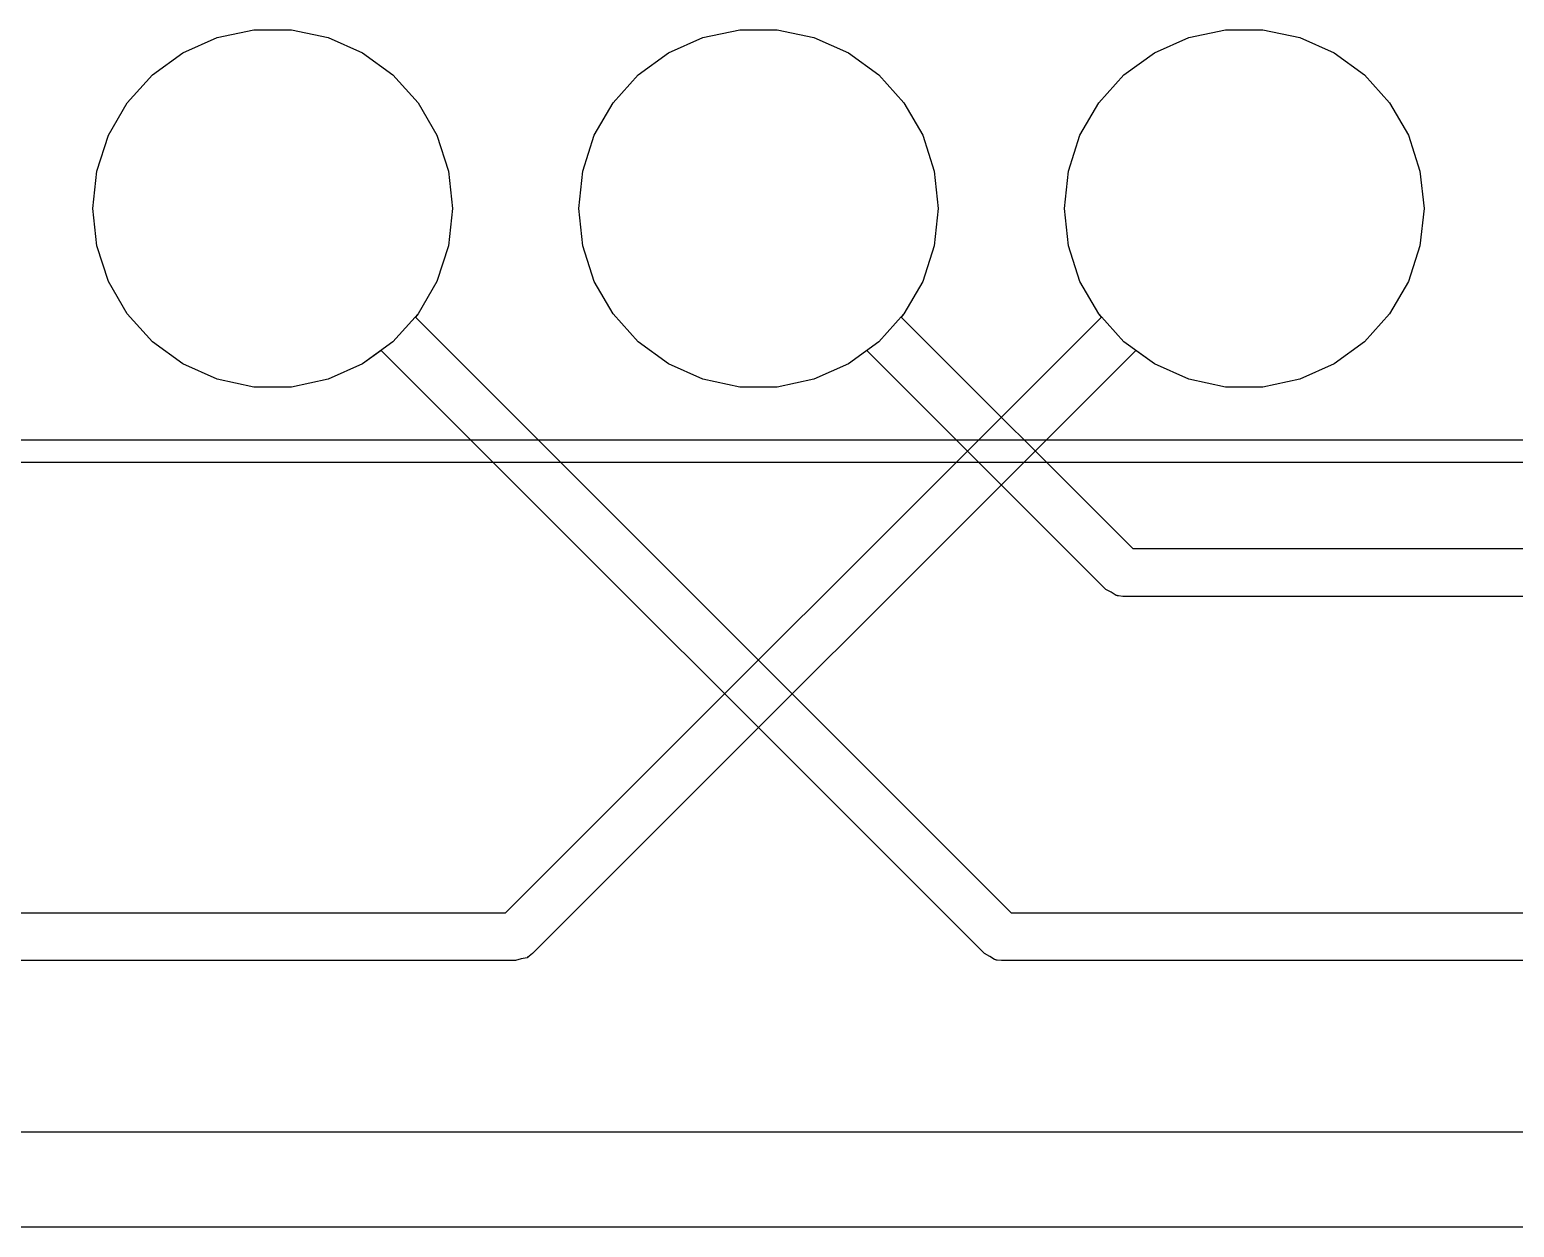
# Model space of a CAD drawing. Extents: x 105.8 to 166.7, y -105.6 to -53.9.
# Drawn here: x 121.92 to 129.68, y -75.81 to -69.55 of the extents above; entities that cross this region are included whole.
import ezdxf

# ---------------------------------------------------------------- set-up
doc = ezdxf.new("R2010")
doc.units = 0
doc.layers.add('BLACK', color=7, linetype='CONTINUOUS')

msp = doc.modelspace()

# ---------------------------------------------------------------- linework, layer by layer
at = {"layer": 'BLACK', "linetype": 'CONTINUOUS'}
for p, q in [((122.9, -69.5912), (123.092, -69.5503)), ((122.9, -69.5912), (123.092, -69.5503)), ((122.9, -69.5912), (123.092, -69.5503)), ((122.9, -69.5912), (123.092, -69.5503)), ((123.092, -69.5503), (123.288, -69.5503)), ((123.092, -69.5503), (123.288, -69.5503)), ((123.092, -69.5503), (123.288, -69.5503)), ((123.092, -69.5503), (123.288, -69.5503)), ((123.288, -69.5503), (123.48, -69.5912)), ((123.288, -69.5503), (123.48, -69.5912)), ((123.288, -69.5503), (123.48, -69.5912)), ((123.288, -69.5503), (123.48, -69.5912)), ((125.44, -69.5912), (125.632, -69.5503)), ((125.44, -69.5912), (125.632, -69.5503)), ((125.44, -69.5912), (125.632, -69.5503)), ((125.44, -69.5912), (125.632, -69.5503)), ((125.632, -69.5503), (125.828, -69.5503)), ((125.632, -69.5503), (125.828, -69.5503)), ((125.632, -69.5503), (125.828, -69.5503)), ((125.632, -69.5503), (125.828, -69.5503)), ((125.828, -69.5503), (126.02, -69.5912)), ((125.828, -69.5503), (126.02, -69.5912)), ((125.828, -69.5503), (126.02, -69.5912)), ((125.828, -69.5503), (126.02, -69.5912)), ((127.98, -69.5912), (128.172, -69.5503)), ((127.98, -69.5912), (128.172, -69.5503)), ((127.98, -69.5912), (128.172, -69.5503)), ((127.98, -69.5912), (128.172, -69.5503)), ((128.172, -69.5503), (128.368, -69.5503)), ((128.172, -69.5503), (128.368, -69.5503)), ((128.172, -69.5503), (128.368, -69.5503)), ((128.172, -69.5503), (128.368, -69.5503)), ((128.368, -69.5503), (128.56, -69.5912)), ((128.368, -69.5503), (128.56, -69.5912)), ((128.368, -69.5503), (128.56, -69.5912)), ((128.368, -69.5503), (128.56, -69.5912)), ((122.72, -69.6711), (122.9, -69.5912)), ((122.72, -69.6711), (122.9, -69.5912)), ((122.72, -69.6711), (122.9, -69.5912)), ((122.72, -69.6711), (122.9, -69.5912)), ((123.48, -69.5912), (123.66, -69.6711)), ((123.48, -69.5912), (123.66, -69.6711)), ((123.48, -69.5912), (123.66, -69.6711)), ((123.48, -69.5912), (123.66, -69.6711)), ((125.26, -69.6711), (125.44, -69.5912)), ((125.26, -69.6711), (125.44, -69.5912)), ((125.26, -69.6711), (125.44, -69.5912)), ((125.26, -69.6711), (125.44, -69.5912)), ((126.02, -69.5912), (126.2, -69.6711)), ((126.02, -69.5912), (126.2, -69.6711)), ((126.02, -69.5912), (126.2, -69.6711)), ((126.02, -69.5912), (126.2, -69.6711)), ((127.8, -69.6711), (127.98, -69.5912)), ((127.8, -69.6711), (127.98, -69.5912)), ((127.8, -69.6711), (127.98, -69.5912)), ((127.8, -69.6711), (127.98, -69.5912)), ((128.56, -69.5912), (128.74, -69.6711)), ((128.56, -69.5912), (128.74, -69.6711)), ((128.56, -69.5912), (128.74, -69.6711)), ((128.56, -69.5912), (128.74, -69.6711)), ((122.561, -69.7866), (122.72, -69.6711)), ((122.561, -69.7866), (122.72, -69.6711)), ((122.561, -69.7866), (122.72, -69.6711)), ((122.561, -69.7866), (122.72, -69.6711)), ((123.66, -69.6711), (123.819, -69.7866)), ((123.66, -69.6711), (123.819, -69.7866)), ((123.66, -69.6711), (123.819, -69.7866)), ((123.66, -69.6711), (123.819, -69.7866)), ((125.101, -69.7866), (125.26, -69.6711)), ((125.101, -69.7866), (125.26, -69.6711)), ((125.101, -69.7866), (125.26, -69.6711)), ((125.101, -69.7866), (125.26, -69.6711)), ((126.2, -69.6711), (126.359, -69.7866)), ((126.2, -69.6711), (126.359, -69.7866)), ((126.2, -69.6711), (126.359, -69.7866)), ((126.2, -69.6711), (126.359, -69.7866)), ((127.641, -69.7866), (127.8, -69.6711)), ((127.641, -69.7866), (127.8, -69.6711)), ((127.641, -69.7866), (127.8, -69.6711)), ((127.641, -69.7866), (127.8, -69.6711)), ((128.74, -69.6711), (128.899, -69.7866)), ((128.74, -69.6711), (128.899, -69.7866)), ((128.74, -69.6711), (128.899, -69.7866)), ((128.74, -69.6711), (128.899, -69.7866)), ((122.43, -69.9326), (122.561, -69.7866)), ((122.43, -69.9326), (122.561, -69.7866)), ((122.43, -69.9326), (122.561, -69.7866)), ((122.43, -69.9326), (122.561, -69.7866)), ((123.819, -69.7866), (123.95, -69.9326)), ((123.819, -69.7866), (123.95, -69.9326)), ((123.819, -69.7866), (123.95, -69.9326)), ((123.819, -69.7866), (123.95, -69.9326)), ((124.97, -69.9326), (125.101, -69.7866)), ((124.97, -69.9326), (125.101, -69.7866)), ((124.97, -69.9326), (125.101, -69.7866)), ((124.97, -69.9326), (125.101, -69.7866)), ((126.359, -69.7866), (126.49, -69.9326)), ((126.359, -69.7866), (126.49, -69.9326)), ((126.359, -69.7866), (126.49, -69.9326)), ((126.359, -69.7866), (126.49, -69.9326)), ((127.51, -69.9326), (127.641, -69.7866)), ((127.51, -69.9326), (127.641, -69.7866)), ((127.51, -69.9326), (127.641, -69.7866)), ((127.51, -69.9326), (127.641, -69.7866)), ((128.899, -69.7866), (129.03, -69.9326)), ((128.899, -69.7866), (129.03, -69.9326)), ((128.899, -69.7866), (129.03, -69.9326)), ((128.899, -69.7866), (129.03, -69.9326)), ((122.331, -70.1027), (122.43, -69.9326)), ((122.331, -70.1027), (122.43, -69.9326)), ((122.331, -70.1027), (122.43, -69.9326)), ((122.331, -70.1027), (122.43, -69.9326)), ((123.95, -69.9326), (124.049, -70.1027)), ((123.95, -69.9326), (124.049, -70.1027)), ((123.95, -69.9326), (124.049, -70.1027)), ((123.95, -69.9326), (124.049, -70.1027)), ((124.871, -70.1027), (124.97, -69.9326)), ((124.871, -70.1027), (124.97, -69.9326)), ((124.871, -70.1027), (124.97, -69.9326)), ((124.871, -70.1027), (124.97, -69.9326)), ((126.49, -69.9326), (126.589, -70.1027)), ((126.49, -69.9326), (126.589, -70.1027)), ((126.49, -69.9326), (126.589, -70.1027)), ((126.49, -69.9326), (126.589, -70.1027)), ((127.411, -70.1027), (127.51, -69.9326)), ((127.411, -70.1027), (127.51, -69.9326)), ((127.411, -70.1027), (127.51, -69.9326)), ((127.411, -70.1027), (127.51, -69.9326)), ((129.03, -69.9326), (129.129, -70.1027)), ((129.03, -69.9326), (129.129, -70.1027)), ((129.03, -69.9326), (129.129, -70.1027)), ((129.03, -69.9326), (129.129, -70.1027)), ((122.271, -70.2896), (122.331, -70.1027)), ((122.271, -70.2896), (122.331, -70.1027)), ((122.271, -70.2896), (122.331, -70.1027)), ((122.271, -70.2896), (122.331, -70.1027)), ((124.049, -70.1027), (124.109, -70.2896)), ((124.049, -70.1027), (124.109, -70.2896)), ((124.049, -70.1027), (124.109, -70.2896)), ((124.049, -70.1027), (124.109, -70.2896)), ((124.811, -70.2896), (124.871, -70.1027)), ((124.811, -70.2896), (124.871, -70.1027)), ((124.811, -70.2896), (124.871, -70.1027)), ((124.811, -70.2896), (124.871, -70.1027)), ((126.589, -70.1027), (126.649, -70.2896)), ((126.589, -70.1027), (126.649, -70.2896)), ((126.589, -70.1027), (126.649, -70.2896)), ((126.589, -70.1027), (126.649, -70.2896)), ((127.351, -70.2896), (127.411, -70.1027)), ((127.351, -70.2896), (127.411, -70.1027)), ((127.351, -70.2896), (127.411, -70.1027)), ((127.351, -70.2896), (127.411, -70.1027)), ((129.129, -70.1027), (129.189, -70.2896)), ((129.129, -70.1027), (129.189, -70.2896)), ((129.129, -70.1027), (129.189, -70.2896)), ((129.129, -70.1027), (129.189, -70.2896)), ((122.25, -70.485), (122.271, -70.2896)), ((122.25, -70.485), (122.271, -70.2896)), ((122.25, -70.485), (122.271, -70.2896)), ((122.25, -70.485), (122.271, -70.2896)), ((124.109, -70.2896), (124.13, -70.485)), ((124.109, -70.2896), (124.13, -70.485)), ((124.109, -70.2896), (124.13, -70.485)), ((124.109, -70.2896), (124.13, -70.485)), ((124.79, -70.485), (124.811, -70.2896)), ((124.79, -70.485), (124.811, -70.2896)), ((124.79, -70.485), (124.811, -70.2896)), ((124.79, -70.485), (124.811, -70.2896)), ((126.649, -70.2896), (126.67, -70.485)), ((126.649, -70.2896), (126.67, -70.485)), ((126.649, -70.2896), (126.67, -70.485)), ((126.649, -70.2896), (126.67, -70.485)), ((127.33, -70.485), (127.351, -70.2896)), ((127.33, -70.485), (127.351, -70.2896)), ((127.33, -70.485), (127.351, -70.2896)), ((127.33, -70.485), (127.351, -70.2896)), ((129.189, -70.2896), (129.21, -70.485)), ((129.189, -70.2896), (129.21, -70.485)), ((129.189, -70.2896), (129.21, -70.485)), ((129.189, -70.2896), (129.21, -70.485)), ((122.271, -70.6804), (122.25, -70.485)), ((122.271, -70.6804), (122.25, -70.485)), ((122.271, -70.6804), (122.25, -70.485)), ((122.271, -70.6804), (122.25, -70.485)), ((124.13, -70.485), (124.109, -70.6804)), ((124.13, -70.485), (124.109, -70.6804)), ((124.13, -70.485), (124.109, -70.6804)), ((124.13, -70.485), (124.109, -70.6804)), ((124.811, -70.6804), (124.79, -70.485)), ((124.811, -70.6804), (124.79, -70.485)), ((124.811, -70.6804), (124.79, -70.485)), ((124.811, -70.6804), (124.79, -70.485)), ((126.67, -70.485), (126.649, -70.6804)), ((126.67, -70.485), (126.649, -70.6804)), ((126.67, -70.485), (126.649, -70.6804)), ((126.67, -70.485), (126.649, -70.6804)), ((127.351, -70.6804), (127.33, -70.485)), ((127.351, -70.6804), (127.33, -70.485)), ((127.351, -70.6804), (127.33, -70.485)), ((127.351, -70.6804), (127.33, -70.485)), ((129.21, -70.485), (129.189, -70.6804)), ((129.21, -70.485), (129.189, -70.6804)), ((129.21, -70.485), (129.189, -70.6804)), ((129.21, -70.485), (129.189, -70.6804)), ((122.331, -70.8673), (122.271, -70.6804)), ((122.331, -70.8673), (122.271, -70.6804)), ((122.331, -70.8673), (122.271, -70.6804)), ((122.331, -70.8673), (122.271, -70.6804)), ((124.109, -70.6804), (124.049, -70.8673)), ((124.109, -70.6804), (124.049, -70.8673)), ((124.109, -70.6804), (124.049, -70.8673)), ((124.109, -70.6804), (124.049, -70.8673)), ((124.871, -70.8673), (124.811, -70.6804)), ((124.871, -70.8673), (124.811, -70.6804)), ((124.871, -70.8673), (124.811, -70.6804)), ((124.871, -70.8673), (124.811, -70.6804)), ((126.649, -70.6804), (126.589, -70.8673)), ((126.649, -70.6804), (126.589, -70.8673)), ((126.649, -70.6804), (126.589, -70.8673)), ((126.649, -70.6804), (126.589, -70.8673)), ((127.411, -70.8673), (127.351, -70.6804)), ((127.411, -70.8673), (127.351, -70.6804)), ((127.411, -70.8673), (127.351, -70.6804)), ((127.411, -70.8673), (127.351, -70.6804)), ((129.189, -70.6804), (129.129, -70.8673)), ((129.189, -70.6804), (129.129, -70.8673)), ((129.189, -70.6804), (129.129, -70.8673)), ((129.189, -70.6804), (129.129, -70.8673)), ((122.43, -71.0374), (122.331, -70.8673)), ((122.43, -71.0374), (122.331, -70.8673)), ((122.43, -71.0374), (122.331, -70.8673)), ((122.43, -71.0374), (122.331, -70.8673)), ((124.049, -70.8673), (123.95, -71.0374)), ((124.049, -70.8673), (123.95, -71.0374)), ((124.049, -70.8673), (123.95, -71.0374)), ((124.049, -70.8673), (123.95, -71.0374)), ((124.97, -71.0374), (124.871, -70.8673)), ((124.97, -71.0374), (124.871, -70.8673)), ((124.97, -71.0374), (124.871, -70.8673)), ((124.97, -71.0374), (124.871, -70.8673)), ((126.589, -70.8673), (126.49, -71.0374)), ((126.589, -70.8673), (126.49, -71.0374)), ((126.589, -70.8673), (126.49, -71.0374)), ((126.589, -70.8673), (126.49, -71.0374)), ((127.51, -71.0374), (127.411, -70.8673)), ((127.51, -71.0374), (127.411, -70.8673)), ((127.51, -71.0374), (127.411, -70.8673)), ((127.51, -71.0374), (127.411, -70.8673)), ((129.129, -70.8673), (129.03, -71.0374)), ((129.129, -70.8673), (129.03, -71.0374)), ((129.129, -70.8673), (129.03, -71.0374)), ((129.129, -70.8673), (129.03, -71.0374)), ((122.561, -71.1834), (122.43, -71.0374)), ((122.561, -71.1834), (122.43, -71.0374)), ((122.561, -71.1834), (122.43, -71.0374)), ((122.561, -71.1834), (122.43, -71.0374)), ((123.95, -71.0374), (123.819, -71.1834)), ((123.95, -71.0374), (123.819, -71.1834)), ((123.95, -71.0374), (123.819, -71.1834)), ((123.95, -71.0374), (123.936, -71.0538)), ((123.936, -71.0538), (127.052, -74.17)), ((124.408, -74.17), (127.524, -71.0538)), ((125.101, -71.1834), (124.97, -71.0374)), ((125.101, -71.1834), (124.97, -71.0374)), ((125.101, -71.1834), (124.97, -71.0374)), ((125.101, -71.1834), (124.97, -71.0374)), ((126.49, -71.0374), (126.359, -71.1834)), ((126.49, -71.0374), (126.359, -71.1834)), ((126.49, -71.0374), (126.359, -71.1834)), ((126.49, -71.0374), (126.476, -71.0538)), ((126.476, -71.0538), (127.687, -72.265)), ((127.641, -71.1834), (127.51, -71.0374)), ((127.524, -71.0538), (127.51, -71.0374)), ((127.641, -71.1834), (127.51, -71.0374)), ((127.641, -71.1834), (127.51, -71.0374)), ((129.03, -71.0374), (128.899, -71.1834)), ((129.03, -71.0374), (128.899, -71.1834)), ((129.03, -71.0374), (128.899, -71.1834)), ((129.03, -71.0374), (128.899, -71.1834)), ((122.72, -71.2989), (122.561, -71.1834)), ((122.72, -71.2989), (122.561, -71.1834)), ((122.72, -71.2989), (122.561, -71.1834)), ((122.72, -71.2989), (122.561, -71.1834)), ((123.819, -71.1834), (123.66, -71.2989)), ((123.819, -71.1834), (123.66, -71.2989)), ((123.819, -71.1834), (123.66, -71.2989)), ((125.26, -71.2989), (125.101, -71.1834)), ((125.26, -71.2989), (125.101, -71.1834)), ((125.26, -71.2989), (125.101, -71.1834)), ((125.26, -71.2989), (125.101, -71.1834)), ((126.359, -71.1834), (126.2, -71.2989)), ((126.359, -71.1834), (126.2, -71.2989)), ((126.359, -71.1834), (126.2, -71.2989)), ((127.8, -71.2989), (127.641, -71.1834)), ((127.8, -71.2989), (127.641, -71.1834)), ((127.8, -71.2989), (127.641, -71.1834)), ((128.899, -71.1834), (128.74, -71.2989)), ((128.899, -71.1834), (128.74, -71.2989)), ((128.899, -71.1834), (128.74, -71.2989)), ((128.899, -71.1834), (128.74, -71.2989)), ((123.757, -71.2285), (123.66, -71.2989)), ((126.912, -74.3834), (123.757, -71.2285)), ((127.703, -71.2285), (124.548, -74.3834)), ((126.297, -71.2285), (126.2, -71.2989)), ((127.547, -72.4784), (126.297, -71.2285)), ((127.8, -71.2989), (127.703, -71.2285)), ((122.9, -71.3788), (122.72, -71.2989)), ((122.9, -71.3788), (122.72, -71.2989)), ((122.9, -71.3788), (122.72, -71.2989)), ((122.9, -71.3788), (122.72, -71.2989)), ((123.66, -71.2989), (123.48, -71.3788)), ((123.66, -71.2989), (123.48, -71.3788)), ((123.66, -71.2989), (123.48, -71.3788)), ((123.66, -71.2989), (123.48, -71.3788)), ((125.44, -71.3788), (125.26, -71.2989)), ((125.44, -71.3788), (125.26, -71.2989)), ((125.44, -71.3788), (125.26, -71.2989)), ((125.44, -71.3788), (125.26, -71.2989)), ((126.2, -71.2989), (126.02, -71.3788)), ((126.2, -71.2989), (126.02, -71.3788)), ((126.2, -71.2989), (126.02, -71.3788)), ((126.2, -71.2989), (126.02, -71.3788)), ((127.98, -71.3788), (127.8, -71.2989)), ((127.98, -71.3788), (127.8, -71.2989)), ((127.98, -71.3788), (127.8, -71.2989)), ((127.98, -71.3788), (127.8, -71.2989)), ((128.74, -71.2989), (128.56, -71.3788)), ((128.74, -71.2989), (128.56, -71.3788)), ((128.74, -71.2989), (128.56, -71.3788)), ((128.74, -71.2989), (128.56, -71.3788)), ((123.092, -71.4197), (122.9, -71.3788)), ((123.092, -71.4197), (122.9, -71.3788)), ((123.092, -71.4197), (122.9, -71.3788)), ((123.092, -71.4197), (122.9, -71.3788)), ((123.48, -71.3788), (123.288, -71.4197)), ((123.48, -71.3788), (123.288, -71.4197)), ((123.48, -71.3788), (123.288, -71.4197)), ((123.48, -71.3788), (123.288, -71.4197)), ((125.632, -71.4197), (125.44, -71.3788)), ((125.632, -71.4197), (125.44, -71.3788)), ((125.632, -71.4197), (125.44, -71.3788)), ((125.632, -71.4197), (125.44, -71.3788)), ((126.02, -71.3788), (125.828, -71.4197)), ((126.02, -71.3788), (125.828, -71.4197)), ((126.02, -71.3788), (125.828, -71.4197)), ((126.02, -71.3788), (125.828, -71.4197)), ((128.172, -71.4197), (127.98, -71.3788)), ((128.172, -71.4197), (127.98, -71.3788)), ((128.172, -71.4197), (127.98, -71.3788)), ((128.172, -71.4197), (127.98, -71.3788)), ((128.56, -71.3788), (128.368, -71.4197)), ((128.56, -71.3788), (128.368, -71.4197)), ((128.56, -71.3788), (128.368, -71.4197)), ((128.56, -71.3788), (128.368, -71.4197)), ((123.288, -71.4197), (123.092, -71.4197)), ((123.288, -71.4197), (123.092, -71.4197)), ((123.288, -71.4197), (123.092, -71.4197)), ((123.288, -71.4197), (123.092, -71.4197)), ((125.828, -71.4197), (125.632, -71.4197)), ((125.828, -71.4197), (125.632, -71.4197)), ((125.828, -71.4197), (125.632, -71.4197)), ((125.828, -71.4197), (125.632, -71.4197)), ((128.368, -71.4197), (128.172, -71.4197)), ((128.368, -71.4197), (128.172, -71.4197)), ((128.368, -71.4197), (128.172, -71.4197)), ((128.368, -71.4197), (128.172, -71.4197)), ((106.74, -71.695), (137.1, -71.695)), ((137.16, -71.815), (106.68, -71.815)), ((127.687, -72.265), (131.445, -72.265)), ((127.574, -72.4932), (127.547, -72.4784)), ((127.6, -72.5099), (127.574, -72.4932)), ((127.606, -72.5108), (127.6, -72.5099)), ((127.608, -72.5121), (127.606, -72.5108)), ((127.613, -72.5118), (127.608, -72.5121)), ((127.635, -72.515), (127.613, -72.5118)), ((131.393, -72.515), (127.635, -72.515)), ((118.745, -74.17), (124.408, -74.17)), ((127.052, -74.17), (131.7, -74.17)), ((124.46, -74.42), (118.797, -74.42)), ((124.49, -74.4113), (124.46, -74.42)), ((124.52, -74.4047), (124.49, -74.4113)), ((124.525, -74.4009), (124.52, -74.4047)), ((124.528, -74.4002), (124.525, -74.4009)), ((124.531, -74.3968), (124.528, -74.4002)), ((124.548, -74.3834), (124.531, -74.3968)), ((126.939, -74.3982), (126.912, -74.3834)), ((126.965, -74.4149), (126.939, -74.3982)), ((126.971, -74.4158), (126.965, -74.4149)), ((126.973, -74.4171), (126.971, -74.4158)), ((126.978, -74.4168), (126.973, -74.4171)), ((127, -74.42), (126.978, -74.4168)), ((131.7, -74.42), (127, -74.42)), ((119.054, -75.315), (131.771, -75.315)), ((131.771, -75.815), (119.054, -75.815))]:
    msp.add_line(p, q, dxfattribs=at)

doc.saveas('drawing.dxf')
